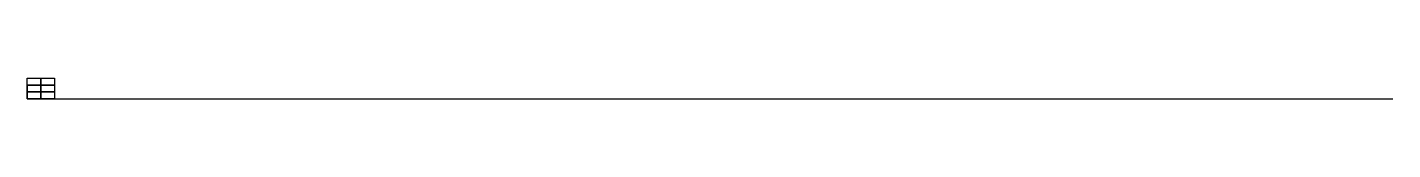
# Model space of a CAD drawing. Header units: millimetres. Extents: x 0 to 1000, y 0 to 15.
import ezdxf

# ---------------------------------------------------------------- set-up
doc = ezdxf.new("R2010")
doc.units = ezdxf.units.MM

msp = doc.modelspace()

# ---------------------------------------------------------------- linework, layer by layer
msp.add_line((0, 0), (1000, 0))

# ---------------------------------------------------------------- meshes
mesh = msp.add_polyface()
corners = [(0, 0), (10, 0), (10, 10), (0, 10), (0, 0, 10), (10, 0, 10), (10, 10, 10), (0, 10, 10)]
mesh.append_faces([[corners[k] for k in face] for face in [(0, 1, 2, 3), (4, 5, 6, 7)]])
mesh = msp.add_polymesh((3, 4))
for k, corner in enumerate([(0, 0), (0, 5), (0, 10), (0, 15), (10, 0), (10, 5), (10, 10), (10, 15), (20, 0), (20, 5), (20, 10), (20, 15)]):
    mesh.set_mesh_vertex(divmod(k, 4), corner)

doc.saveas('drawing.dxf')
